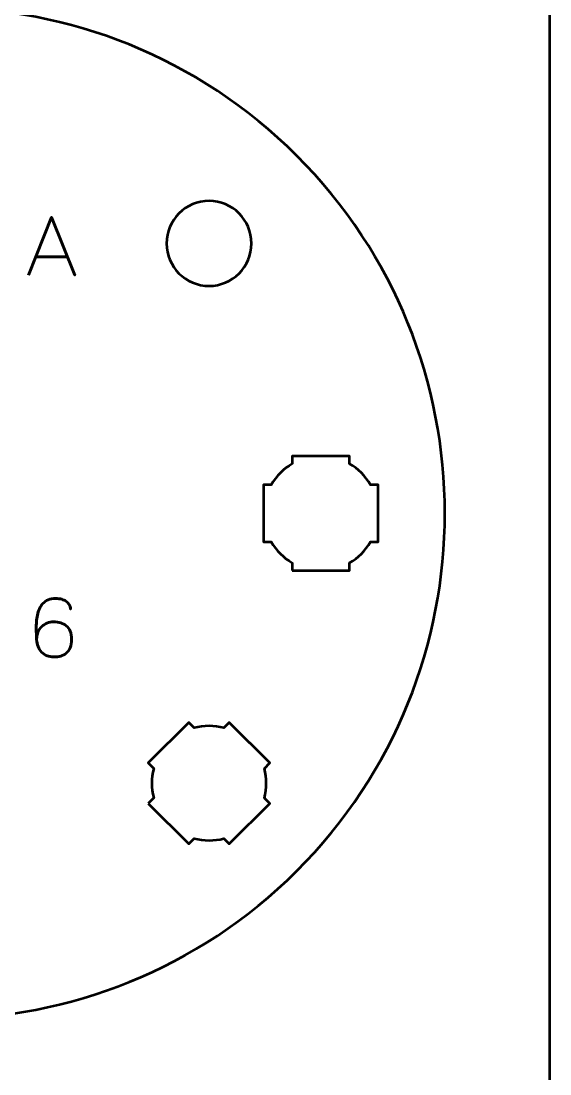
# Model space of a CAD drawing. Header units: centimetres. Extents: x -21 to 0, y -29.7 to 0.
# Drawn here: x -2.77 to 0, y -17.39 to -11.87 of the extents above; entities that cross this region are included whole.
import ezdxf

# ---------------------------------------------------------------- set-up
doc = ezdxf.new("R2010")
doc.units = ezdxf.units.CM
doc.header["$MEASUREMENT"] = 0
doc.layers.add('Layer 1', color=7, linetype='Continuous')

msp = doc.modelspace()

# ---------------------------------------------------------------- linework, layer by layer
at = {"layer": 'Layer 1', "color": 1, "lineweight": 53}
msp.add_open_spline([(-21.00003, -29.19995), (-21.00003, -29.19995), (-21.00003, -2.29992), (-21.00003, -2.29992), (-21.00003, -2.29992), (-21.00003, -2.21709), (-20.93286, -2.14992), (-20.85003, -2.14992), (-20.85003, -2.14992), (-20.7672, -2.14992), (-20.70003, -2.08275), (-20.70003, -1.99992), (-20.70003, -1.99992), (-20.70003, -1.91709), (-20.7672, -1.84992), (-20.85003, -1.84992), (-20.85003, -1.84992), (-20.93286, -1.84992), (-21.00003, -1.78275), (-21.00003, -1.69992), (-21.00003, -1.69992), (-21.00003, -1.61709), (-20.93286, -1.54992), (-20.85003, -1.54992), (-20.85003, -1.54992), (-20.7672, -1.54992), (-20.70003, -1.48275), (-20.70003, -1.39992), (-20.70003, -1.39992), (-20.70003, -1.31709), (-20.7672, -1.24992), (-20.85003, -1.24992), (-20.85003, -1.24992), (-20.93286, -1.24992), (-21.00003, -1.18275), (-21.00003, -1.09992), (-21.00003, -1.09992), (-21.00003, -1.09992), (-21.00003, -0.49992), (-21.00003, -0.49992), (-21.00003, -0.49992), (-21.00003, -0.22295), (-20.77694, 0.00004), (-20.49994, 0.00004), (-20.49994, 0.00004), (-20.49994, 0.00004), (-0.50008, 0.00004), (-0.50008, 0.00004), (-0.50008, 0.00004), (-0.22294, 0.00004), (0.00002, -0.22295), (0.00002, -0.49992), (0.00002, -0.49992), (0.00002, -0.49992), (0.00002, -29.19995), (0.00002, -29.19995), (0.00002, -29.19995), (0.00002, -29.47695), (-0.22294, -29.70004), (-0.50008, -29.70004), (-0.50008, -29.70004), (-0.50008, -29.70004), (-20.49994, -29.70004), (-20.49994, -29.70004), (-20.49994, -29.70004), (-20.77694, -29.70004), (-21.00003, -29.47695), (-21.00003, -29.19995)], degree=3, knots=[0, 0, 0, 0, 0.0588235, 0.0588235, 0.0588235, 0.0588235, 0.1176471, 0.1176471, 0.1176471, 0.1176471, 0.1764706, 0.1764706, 0.1764706, 0.1764706, 0.2352941, 0.2352941, 0.2352941, 0.2352941, 0.2941176, 0.2941176, 0.2941176, 0.2941176, 0.3529412, 0.3529412, 0.3529412, 0.3529412, 0.4117647, 0.4117647, 0.4117647, 0.4117647, 0.4705882, 0.4705882, 0.4705882, 0.4705882, 0.5294118, 0.5294118, 0.5294118, 0.5294118, 0.5882353, 0.5882353, 0.5882353, 0.5882353, 0.6470588, 0.6470588, 0.6470588, 0.6470588, 0.7058824, 0.7058824, 0.7058824, 0.7058824, 0.7647059, 0.7647059, 0.7647059, 0.7647059, 0.8235294, 0.8235294, 0.8235294, 0.8235294, 0.8823529, 0.8823529, 0.8823529, 0.8823529, 0.9411765, 0.9411765, 0.9411765, 0.9411765, 1, 1, 1, 1], dxfattribs=at)
at = {"layer": 'Layer 1', "color": 3, "lineweight": 53}
msp.add_open_spline([(-5.07383, -12.57613), (-4.03913, -11.54143), (-2.3609, -11.54143), (-1.32617, -12.57616), (-1.32617, -12.57616), (-0.29147, -13.61086), (-0.29147, -15.2891), (-1.32617, -16.3238), (-1.32617, -16.3238), (-2.3609, -17.35853), (-4.03913, -17.35853), (-5.07383, -16.32383), (-5.07383, -16.32383), (-6.10856, -15.2891), (-6.10856, -13.61086), (-5.07383, -12.57613)], degree=3, knots=[0, 0, 0, 0, 0.25, 0.25, 0.25, 0.25, 0.5, 0.5, 0.5, 0.5, 0.75, 0.75, 0.75, 0.75, 1, 1, 1, 1], dxfattribs=at)
at = {"layer": 'Layer 1', "lineweight": 53}
for points, knots in [([(-1.78582, -12.81325), (-1.66296, -12.81325), (-1.56332, -12.91289), (-1.56332, -13.03575), (-1.56332, -13.03575), (-1.56332, -13.15862), (-1.66296, -13.25825), (-1.78582, -13.25825), (-1.78582, -13.25825), (-1.90868, -13.25825), (-2.00832, -13.15862), (-2.00832, -13.03575), (-2.00832, -13.03575), (-2.00832, -12.91289), (-1.90868, -12.81325), (-1.78582, -12.81325)], [0, 0, 0, 0, 0.25, 0.25, 0.25, 0.25, 0.5, 0.5, 0.5, 0.5, 0.75, 0.75, 0.75, 0.75, 1, 1, 1, 1]), ([(-1.35006, -14.74994), (-1.35006, -14.74994), (-1.35006, -14.70974), (-1.35006, -14.70974), (-1.35006, -14.70974), (-1.39558, -14.68341), (-1.43351, -14.64545), (-1.45984, -14.59994), (-1.45984, -14.59994), (-1.45984, -14.59994), (-1.50006, -14.59994), (-1.50006, -14.59994), (-1.50006, -14.59994), (-1.50006, -14.59994), (-1.50006, -14.29994), (-1.50006, -14.29994), (-1.50006, -14.29994), (-1.50006, -14.29994), (-1.45987, -14.29994), (-1.45987, -14.29994), (-1.45987, -14.29994), (-1.43354, -14.25441), (-1.39559, -14.21642), (-1.35006, -14.19006), (-1.35006, -14.19006), (-1.35006, -14.19006), (-1.35006, -14.14994), (-1.35006, -14.14994), (-1.35006, -14.14994), (-1.35006, -14.14994), (-1.20464, -14.14994), (-1.20464, -14.14994), (-1.20464, -14.14994), (-1.20464, -14.14994), (-1.19999, -14.14988), (-1.19999, -14.14988), (-1.19999, -14.14988), (-1.19999, -14.14988), (-1.19535, -14.14994), (-1.19535, -14.14994), (-1.19535, -14.14994), (-1.19535, -14.14994), (-1.05006, -14.14994), (-1.05006, -14.14994), (-1.05006, -14.14994), (-1.05006, -14.14994), (-1.05006, -14.19001), (-1.05006, -14.19001), (-1.05006, -14.19001), (-1.00449, -14.21636), (-0.96648, -14.25436), (-0.94012, -14.29994), (-0.94012, -14.29994), (-0.94012, -14.29994), (-0.90006, -14.29994), (-0.90006, -14.29994), (-0.90006, -14.29994), (-0.90006, -14.29994), (-0.90006, -14.44322), (-0.90006, -14.44322), (-0.90006, -14.44322), (-0.90006, -14.44322), (-0.89998, -14.44989), (-0.89998, -14.44989), (-0.89998, -14.44989), (-0.89998, -14.44989), (-0.90006, -14.45657), (-0.90006, -14.45657), (-0.90006, -14.45657), (-0.90006, -14.45657), (-0.90006, -14.59994), (-0.90006, -14.59994), (-0.90006, -14.59994), (-0.90006, -14.59994), (-0.94016, -14.59994), (-0.94016, -14.59994), (-0.94016, -14.59994), (-0.96652, -14.64548), (-1.00451, -14.68346), (-1.05006, -14.70979), (-1.05006, -14.70979), (-1.05006, -14.70979), (-1.05006, -14.74994), (-1.05006, -14.74994), (-1.05006, -14.74994), (-1.05006, -14.74994), (-1.35006, -14.74994), (-1.35006, -14.74994)], [0, 0, 0, 0, 0.0454545, 0.0454545, 0.0454545, 0.0454545, 0.0909091, 0.0909091, 0.0909091, 0.0909091, 0.1363636, 0.1363636, 0.1363636, 0.1363636, 0.1818182, 0.1818182, 0.1818182, 0.1818182, 0.2272727, 0.2272727, 0.2272727, 0.2272727, 0.2727273, 0.2727273, 0.2727273, 0.2727273, 0.3181818, 0.3181818, 0.3181818, 0.3181818, 0.3636364, 0.3636364, 0.3636364, 0.3636364, 0.4090909, 0.4090909, 0.4090909, 0.4090909, 0.4545455, 0.4545455, 0.4545455, 0.4545455, 0.5, 0.5, 0.5, 0.5, 0.5454545, 0.5454545, 0.5454545, 0.5454545, 0.5909091, 0.5909091, 0.5909091, 0.5909091, 0.6363636, 0.6363636, 0.6363636, 0.6363636, 0.6818182, 0.6818182, 0.6818182, 0.6818182, 0.7272727, 0.7272727, 0.7272727, 0.7272727, 0.7727273, 0.7727273, 0.7727273, 0.7727273, 0.8181818, 0.8181818, 0.8181818, 0.8181818, 0.8636364, 0.8636364, 0.8636364, 0.8636364, 0.9090909, 0.9090909, 0.9090909, 0.9090909, 0.9545455, 0.9545455, 0.9545455, 0.9545455, 1, 1, 1, 1]), ([(-2.10404, -15.97022), (-2.10404, -15.97022), (-2.07562, -15.9418), (-2.07562, -15.9418), (-2.07562, -15.9418), (-2.08919, -15.89099), (-2.08917, -15.83733), (-2.0756, -15.78653), (-2.0756, -15.78653), (-2.0756, -15.78653), (-2.10404, -15.75809), (-2.10404, -15.75809), (-2.10404, -15.75809), (-2.10404, -15.75809), (-1.89191, -15.54596), (-1.89191, -15.54596), (-1.89191, -15.54596), (-1.89191, -15.54596), (-1.86349, -15.57438), (-1.86349, -15.57438), (-1.86349, -15.57438), (-1.81268, -15.5608), (-1.75898, -15.56077), (-1.70815, -15.57433), (-1.70815, -15.57433), (-1.70815, -15.57433), (-1.67978, -15.54596), (-1.67978, -15.54596), (-1.67978, -15.54596), (-1.67978, -15.54596), (-1.57695, -15.64878), (-1.57695, -15.64878), (-1.57695, -15.64878), (-1.57695, -15.64878), (-1.57362, -15.65203), (-1.57362, -15.65203), (-1.57362, -15.65203), (-1.57362, -15.65203), (-1.57038, -15.65535), (-1.57038, -15.65535), (-1.57038, -15.65535), (-1.57038, -15.65535), (-1.46765, -15.75809), (-1.46765, -15.75809), (-1.46765, -15.75809), (-1.46765, -15.75809), (-1.49598, -15.78642), (-1.49598, -15.78642), (-1.49598, -15.78642), (-1.48239, -15.83728), (-1.48238, -15.89103), (-1.49597, -15.94189), (-1.49597, -15.94189), (-1.49597, -15.94189), (-1.46765, -15.97022), (-1.46765, -15.97022), (-1.46765, -15.97022), (-1.46765, -15.97022), (-1.56896, -16.07154), (-1.56896, -16.07154), (-1.56896, -16.07154), (-1.56896, -16.07154), (-1.57362, -16.07631), (-1.57362, -16.07631), (-1.57362, -16.07631), (-1.57362, -16.07631), (-1.5784, -16.08098), (-1.5784, -16.08098), (-1.5784, -16.08098), (-1.5784, -16.08098), (-1.67978, -16.18235), (-1.67978, -16.18235), (-1.67978, -16.18235), (-1.67978, -16.18235), (-1.70813, -16.154), (-1.70813, -16.154), (-1.70813, -16.154), (-1.75897, -16.16756), (-1.81269, -16.16755), (-1.86352, -16.15396), (-1.86352, -16.15396), (-1.86352, -16.15396), (-1.89191, -16.18235), (-1.89191, -16.18235), (-1.89191, -16.18235), (-1.89191, -16.18235), (-2.10404, -15.97022), (-2.10404, -15.97022)], [0, 0, 0, 0, 0.0454545, 0.0454545, 0.0454545, 0.0454545, 0.0909091, 0.0909091, 0.0909091, 0.0909091, 0.1363636, 0.1363636, 0.1363636, 0.1363636, 0.1818182, 0.1818182, 0.1818182, 0.1818182, 0.2272727, 0.2272727, 0.2272727, 0.2272727, 0.2727273, 0.2727273, 0.2727273, 0.2727273, 0.3181818, 0.3181818, 0.3181818, 0.3181818, 0.3636364, 0.3636364, 0.3636364, 0.3636364, 0.4090909, 0.4090909, 0.4090909, 0.4090909, 0.4545455, 0.4545455, 0.4545455, 0.4545455, 0.5, 0.5, 0.5, 0.5, 0.5454545, 0.5454545, 0.5454545, 0.5454545, 0.5909091, 0.5909091, 0.5909091, 0.5909091, 0.6363636, 0.6363636, 0.6363636, 0.6363636, 0.6818182, 0.6818182, 0.6818182, 0.6818182, 0.7272727, 0.7272727, 0.7272727, 0.7272727, 0.7727273, 0.7727273, 0.7727273, 0.7727273, 0.8181818, 0.8181818, 0.8181818, 0.8181818, 0.8636364, 0.8636364, 0.8636364, 0.8636364, 0.9090909, 0.9090909, 0.9090909, 0.9090909, 0.9545455, 0.9545455, 0.9545455, 0.9545455, 1, 1, 1, 1])]:
    msp.add_open_spline(points, degree=3, knots=knots, dxfattribs=at)
at = {"layer": 'Layer 1', "color": 5, "lineweight": 53}
for points, knots in [([(-2.73185, -13.20282), (-2.73185, -13.20282), (-2.61078, -12.8976), (-2.61078, -12.8976), (-2.61078, -12.8976), (-2.61078, -12.8976), (-2.48928, -13.20282), (-2.48928, -13.20282), (-2.48928, -13.20282), (-2.48928, -13.20282), (-2.61078, -12.8976), (-2.61078, -12.8976), (-2.61078, -12.8976), (-2.61078, -12.8976), (-2.73185, -13.20282), (-2.73185, -13.20282)], [0, 0, 0, 0, 0.25, 0.25, 0.25, 0.25, 0.5, 0.5, 0.5, 0.5, 0.75, 0.75, 0.75, 0.75, 1, 1, 1, 1]), ([(-2.69375, -13.10672), (-2.69375, -13.10672), (-2.52781, -13.10672), (-2.52781, -13.10672), (-2.52781, -13.10672), (-2.52781, -13.10672), (-2.69375, -13.10672), (-2.69375, -13.10672)], [0, 0, 0, 0, 0.5, 0.5, 0.5, 0.5, 1, 1, 1, 1]), ([(-2.68888, -15.11096), (-2.68881, -15.09713), (-2.68656, -15.08464), (-2.68204, -15.07335), (-2.68204, -15.07335), (-2.6776, -15.06213), (-2.67132, -15.05247), (-2.6632, -15.04435), (-2.6632, -15.04435), (-2.65516, -15.03631), (-2.64563, -15.0301), (-2.63477, -15.02573), (-2.63477, -15.02573), (-2.6239, -15.02135), (-2.61198, -15.01917), (-2.59914, -15.01909), (-2.59914, -15.01909), (-2.58623, -15.01902), (-2.57416, -15.02065), (-2.56294, -15.02389), (-2.56294, -15.02389), (-2.55172, -15.02707), (-2.54192, -15.03229), (-2.53338, -15.03949), (-2.53338, -15.03949), (-2.52484, -15.04661), (-2.51814, -15.05607), (-2.51334, -15.06785), (-2.51334, -15.06785), (-2.50855, -15.07963), (-2.50608, -15.09395), (-2.50601, -15.11096), (-2.50601, -15.11096), (-2.50608, -15.12796), (-2.50855, -15.14228), (-2.51334, -15.15407), (-2.51334, -15.15407), (-2.51814, -15.16585), (-2.52484, -15.1753), (-2.53338, -15.18243), (-2.53338, -15.18243), (-2.54192, -15.18963), (-2.55172, -15.19485), (-2.56294, -15.19802), (-2.56294, -15.19802), (-2.57416, -15.20127), (-2.58623, -15.20289), (-2.59914, -15.20282), (-2.59914, -15.20282), (-2.61198, -15.20275), (-2.62376, -15.20056), (-2.63456, -15.19619), (-2.63456, -15.19619), (-2.64528, -15.19181), (-2.65459, -15.1856), (-2.66257, -15.17749), (-2.66257, -15.17749), (-2.67054, -15.16945), (-2.67682, -15.15978), (-2.68133, -15.14849), (-2.68133, -15.14849), (-2.68592, -15.13727), (-2.68839, -15.12479), (-2.68888, -15.11096), (-2.68888, -15.11096), (-2.68917, -15.10397), (-2.68952, -15.09565), (-2.69001, -15.08598), (-2.69001, -15.08598), (-2.69051, -15.07624), (-2.69079, -15.06566), (-2.69086, -15.0543), (-2.69086, -15.0543), (-2.69093, -15.04287), (-2.69058, -15.03109), (-2.68966, -15.01902), (-2.68966, -15.01902), (-2.68881, -15.00689), (-2.68712, -14.99496), (-2.68465, -14.98318), (-2.68465, -14.98318), (-2.68218, -14.97147), (-2.67865, -14.96039), (-2.674, -14.95002), (-2.674, -14.95002), (-2.66934, -14.93965), (-2.66334, -14.93048), (-2.65593, -14.9225), (-2.65593, -14.9225), (-2.64846, -14.91453), (-2.63935, -14.90825), (-2.62856, -14.90367), (-2.62856, -14.90367), (-2.61776, -14.89915), (-2.60499, -14.89682), (-2.59025, -14.89675), (-2.59025, -14.89675), (-2.57741, -14.89682), (-2.56654, -14.89809), (-2.55751, -14.90056), (-2.55751, -14.90056), (-2.54848, -14.90303), (-2.54107, -14.90635), (-2.53514, -14.91044), (-2.53514, -14.91044), (-2.52929, -14.9146), (-2.52463, -14.91912), (-2.52125, -14.92413), (-2.52125, -14.92413), (-2.51786, -14.92907), (-2.51532, -14.93408), (-2.51377, -14.93909), (-2.51377, -14.93909), (-2.51214, -14.94409), (-2.51109, -14.94875), (-2.51066, -14.95306), (-2.51066, -14.95306), (-2.51109, -14.94875), (-2.51214, -14.94409), (-2.51377, -14.93909), (-2.51377, -14.93909), (-2.51532, -14.93408), (-2.51786, -14.92907), (-2.52125, -14.92413), (-2.52125, -14.92413), (-2.52463, -14.91912), (-2.52929, -14.9146), (-2.53514, -14.91044), (-2.53514, -14.91044), (-2.54107, -14.90635), (-2.54848, -14.90303), (-2.55751, -14.90056), (-2.55751, -14.90056), (-2.56654, -14.89809), (-2.57741, -14.89682), (-2.59025, -14.89675), (-2.59025, -14.89675), (-2.60499, -14.89682), (-2.61776, -14.89915), (-2.62856, -14.90367), (-2.62856, -14.90367), (-2.63935, -14.90825), (-2.64846, -14.91453), (-2.65593, -14.9225), (-2.65593, -14.9225), (-2.66334, -14.93048), (-2.66934, -14.93965), (-2.674, -14.95002), (-2.674, -14.95002), (-2.67865, -14.96039), (-2.68218, -14.97147), (-2.68465, -14.98318), (-2.68465, -14.98318), (-2.68712, -14.99496), (-2.68881, -15.00689), (-2.68966, -15.01902), (-2.68966, -15.01902), (-2.69058, -15.03109), (-2.69093, -15.04287), (-2.69086, -15.0543), (-2.69086, -15.0543), (-2.69079, -15.06566), (-2.69051, -15.07624), (-2.69001, -15.08598), (-2.69001, -15.08598), (-2.68952, -15.09565), (-2.68917, -15.10397), (-2.68888, -15.11096), (-2.68888, -15.11096), (-2.68839, -15.12479), (-2.68592, -15.13727), (-2.68133, -15.14849), (-2.68133, -15.14849), (-2.67682, -15.15978), (-2.67054, -15.16945), (-2.66257, -15.17749), (-2.66257, -15.17749), (-2.65459, -15.1856), (-2.64528, -15.19181), (-2.63456, -15.19619), (-2.63456, -15.19619), (-2.62376, -15.20056), (-2.61198, -15.20275), (-2.59914, -15.20282), (-2.59914, -15.20282), (-2.58623, -15.20289), (-2.57416, -15.20127), (-2.56294, -15.19802), (-2.56294, -15.19802), (-2.55172, -15.19485), (-2.54192, -15.18963), (-2.53338, -15.18243), (-2.53338, -15.18243), (-2.52484, -15.1753), (-2.51814, -15.16585), (-2.51334, -15.15407), (-2.51334, -15.15407), (-2.50855, -15.14228), (-2.50608, -15.12796), (-2.50601, -15.11096), (-2.50601, -15.11096), (-2.50608, -15.09395), (-2.50855, -15.07963), (-2.51334, -15.06785), (-2.51334, -15.06785), (-2.51814, -15.05607), (-2.52484, -15.04661), (-2.53338, -15.03949), (-2.53338, -15.03949), (-2.54192, -15.03229), (-2.55172, -15.02707), (-2.56294, -15.02389), (-2.56294, -15.02389), (-2.57416, -15.02065), (-2.58623, -15.01902), (-2.59914, -15.01909), (-2.59914, -15.01909), (-2.61198, -15.01917), (-2.6239, -15.02135), (-2.63477, -15.02573), (-2.63477, -15.02573), (-2.64563, -15.0301), (-2.65516, -15.03631), (-2.6632, -15.04435), (-2.6632, -15.04435), (-2.67132, -15.05247), (-2.6776, -15.06213), (-2.68204, -15.07335), (-2.68204, -15.07335), (-2.68656, -15.08464), (-2.68881, -15.09713), (-2.68888, -15.11096)], [0, 0, 0, 0, 0.0172414, 0.0172414, 0.0172414, 0.0172414, 0.0344828, 0.0344828, 0.0344828, 0.0344828, 0.0517241, 0.0517241, 0.0517241, 0.0517241, 0.0689655, 0.0689655, 0.0689655, 0.0689655, 0.0862069, 0.0862069, 0.0862069, 0.0862069, 0.1034483, 0.1034483, 0.1034483, 0.1034483, 0.1206897, 0.1206897, 0.1206897, 0.1206897, 0.137931, 0.137931, 0.137931, 0.137931, 0.1551724, 0.1551724, 0.1551724, 0.1551724, 0.1724138, 0.1724138, 0.1724138, 0.1724138, 0.1896552, 0.1896552, 0.1896552, 0.1896552, 0.2068966, 0.2068966, 0.2068966, 0.2068966, 0.2241379, 0.2241379, 0.2241379, 0.2241379, 0.2413793, 0.2413793, 0.2413793, 0.2413793, 0.2586207, 0.2586207, 0.2586207, 0.2586207, 0.2758621, 0.2758621, 0.2758621, 0.2758621, 0.2931034, 0.2931034, 0.2931034, 0.2931034, 0.3103448, 0.3103448, 0.3103448, 0.3103448, 0.3275862, 0.3275862, 0.3275862, 0.3275862, 0.3448276, 0.3448276, 0.3448276, 0.3448276, 0.362069, 0.362069, 0.362069, 0.362069, 0.3793103, 0.3793103, 0.3793103, 0.3793103, 0.3965517, 0.3965517, 0.3965517, 0.3965517, 0.4137931, 0.4137931, 0.4137931, 0.4137931, 0.4310345, 0.4310345, 0.4310345, 0.4310345, 0.4482759, 0.4482759, 0.4482759, 0.4482759, 0.4655172, 0.4655172, 0.4655172, 0.4655172, 0.4827586, 0.4827586, 0.4827586, 0.4827586, 0.5, 0.5, 0.5, 0.5, 0.5172414, 0.5172414, 0.5172414, 0.5172414, 0.5344828, 0.5344828, 0.5344828, 0.5344828, 0.5517241, 0.5517241, 0.5517241, 0.5517241, 0.5689655, 0.5689655, 0.5689655, 0.5689655, 0.5862069, 0.5862069, 0.5862069, 0.5862069, 0.6034483, 0.6034483, 0.6034483, 0.6034483, 0.6206897, 0.6206897, 0.6206897, 0.6206897, 0.637931, 0.637931, 0.637931, 0.637931, 0.6551724, 0.6551724, 0.6551724, 0.6551724, 0.6724138, 0.6724138, 0.6724138, 0.6724138, 0.6896552, 0.6896552, 0.6896552, 0.6896552, 0.7068966, 0.7068966, 0.7068966, 0.7068966, 0.7241379, 0.7241379, 0.7241379, 0.7241379, 0.7413793, 0.7413793, 0.7413793, 0.7413793, 0.7586207, 0.7586207, 0.7586207, 0.7586207, 0.7758621, 0.7758621, 0.7758621, 0.7758621, 0.7931034, 0.7931034, 0.7931034, 0.7931034, 0.8103448, 0.8103448, 0.8103448, 0.8103448, 0.8275862, 0.8275862, 0.8275862, 0.8275862, 0.8448276, 0.8448276, 0.8448276, 0.8448276, 0.862069, 0.862069, 0.862069, 0.862069, 0.8793103, 0.8793103, 0.8793103, 0.8793103, 0.8965517, 0.8965517, 0.8965517, 0.8965517, 0.9137931, 0.9137931, 0.9137931, 0.9137931, 0.9310345, 0.9310345, 0.9310345, 0.9310345, 0.9482759, 0.9482759, 0.9482759, 0.9482759, 0.9655172, 0.9655172, 0.9655172, 0.9655172, 0.9827586, 0.9827586, 0.9827586, 0.9827586, 1, 1, 1, 1])]:
    msp.add_open_spline(points, degree=3, knots=knots, dxfattribs=at)

doc.saveas('drawing.dxf')
